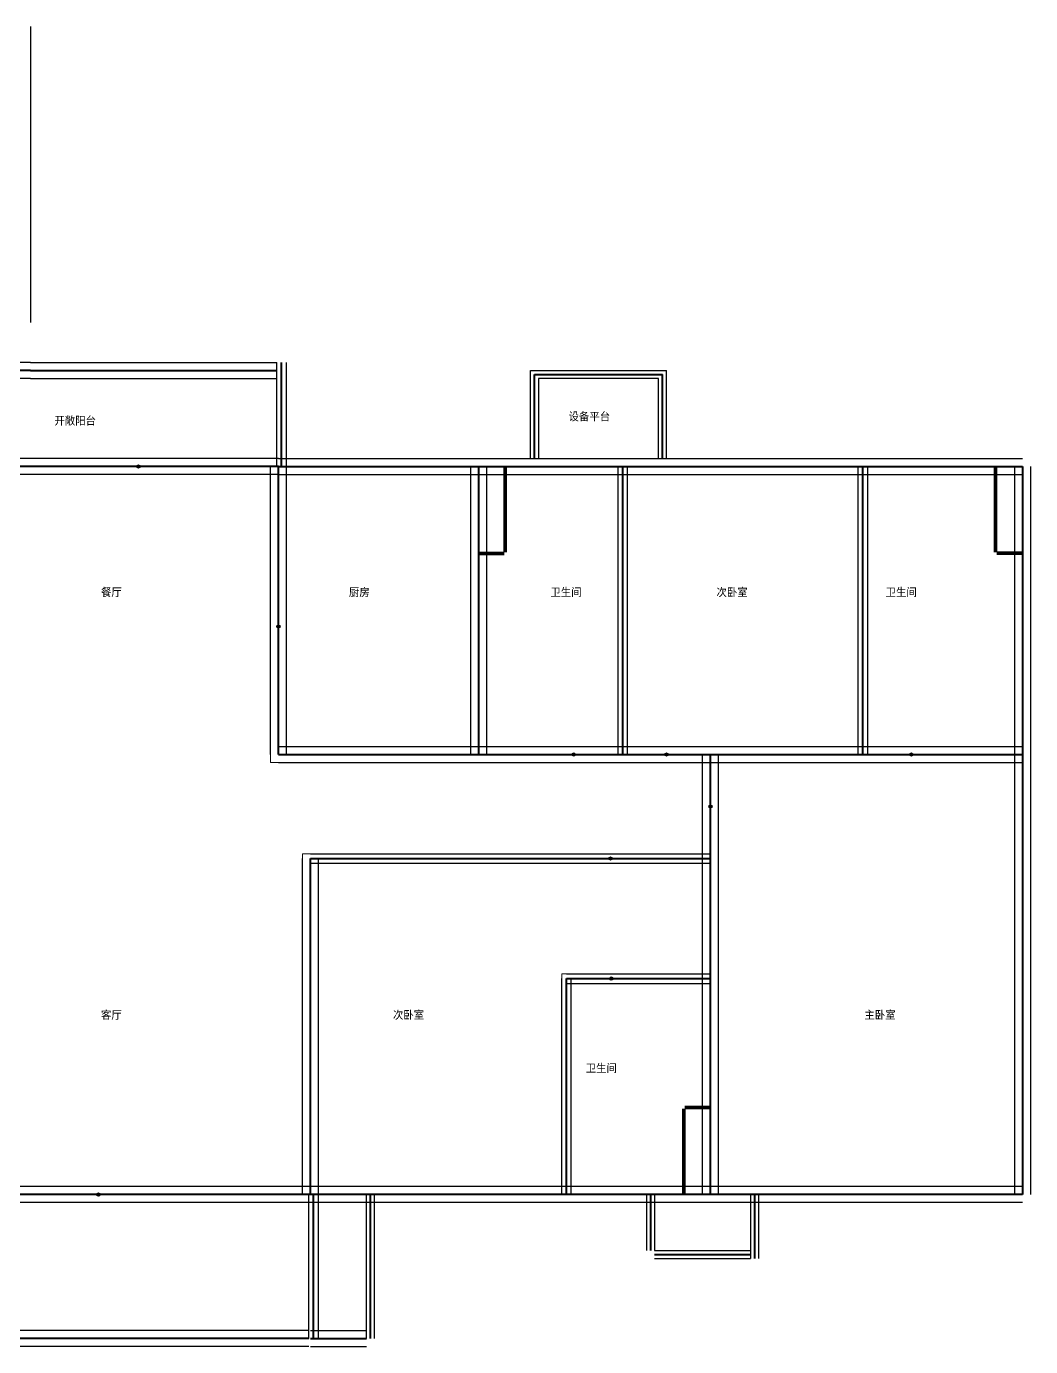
# Model space of a CAD drawing. Header units: metres. Extents: x -2 to 8644, y -38 to 294.
# Drawn here: x 1393 to 1644, y -38 to 292 of the extents above; entities that cross this region are included whole.
import ezdxf

# ---------------------------------------------------------------- set-up
doc = ezdxf.new("R2010")
doc.units = ezdxf.units.M
for name, color, linetype in [('DOORS', 9, 'Continuous'), ('ROOMS', 9, 'Continuous'), ('TEXT', 3, 'Continuous'), ('WALLS', 7, 'Continuous')]:
    doc.layers.add(name, color=color, linetype=linetype)

# ---------------------------------------------------------------- blocks, each defined once
blk = doc.blocks.new('FLOOR_1')
at = {"layer": 'DOORS', "color": 9, "lineweight": 35}
for p, q in [((448, 182), (394, 182)), ((456, 160), (456, 124)), ((520.8, 110), (538.8, 110)), ((544, 110), (562, 110)), ((605.2, 110), (623.2, 110)), ((564, 88), (564, 106)), ((530, 84), (548, 84)), ((531.2, 54), (547.2, 54)), ((450, 0), (372, 0))]:
    blk.add_line(p, q, dxfattribs=at)
at = {"layer": 'DOORS', "color": 9}
for centre in [(421, 182), (456, 142), (529.8, 110), (553, 110), (614.2, 110), (564, 97), (539, 84), (539.2, 54), (411, 0)]:
    blk.add_circle(centre, 0.4, dxfattribs=at)
at = {"layer": 'ROOMS', "color": 9, "lineweight": 20}
for points in [[(382, 204), (455.6, 204), (455.6, 184), (382, 184)], [(521, 204), (551, 204), (551, 184), (521, 184)], [(462, 2), (462, 85.2), (562, 85.2), (562, 108), (454, 108), (454, 180), (382, 180), (382, 108), (327.2, 108), (327.2, 81.2), (361.2, 81.2), (361.2, 2)], [(462, 2), (462, 85.2), (562, 85.2), (562, 108), (454, 108), (454, 180), (382, 180), (382, 108), (327.2, 108), (327.2, 81.2), (361.2, 81.2), (361.2, 2)], [(462, 2), (462, 85.2), (562, 85.2), (562, 108), (454, 108), (454, 180), (382, 180), (382, 108), (327.2, 108), (327.2, 81.2), (361.2, 81.2), (361.2, 2)], [(458, 112), (458, 180), (504, 180), (504, 112)], [(508, 180), (540.8, 180), (540.8, 112), (508, 112)], [(543.2, 180), (600.8, 180), (600.8, 112), (543.2, 112)], [(603.2, 180), (640, 180), (640, 112), (603.2, 112)], [(566, 2), (640, 2), (640, 108), (566, 108)], [(526.8, 2), (526.8, 55.2), (562, 55.2), (562, 82.8), (466, 82.8), (466, 2)], [(562, 2), (562, 52.8), (529.2, 52.8), (529.2, 2)], [(316, -34), (463.6, -34), (463.6, -2), (302, -2), (302, -22), (316, -22)]]:
    blk.add_lwpolyline(points, dxfattribs=at)
at = {"layer": 'WALLS', "lineweight": 25}
for p, q in [((394, 292), (394, 218)), ((394, 208), (380, 208)), ((394, 208), (455.6, 208)), ((455.6, 182), (455.6, 208)), ((458, 182), (458, 208)), ((519, 206), (553, 206)), ((519, 184), (519, 206)), ((553, 184), (553, 206)), ((394, 204), (380, 204)), ((394, 204), (455.6, 204)), ((551, 204), (521, 204)), ((521, 204), (521, 184)), ((551, 184), (551, 204)), ((456, 184), (380, 184)), ((454, 110), (454, 182)), ((456, 184), (506, 184)), ((458, 110), (458, 182)), ((504, 182), (504, 160.6)), ((506, 184), (512.4, 184)), ((508, 182), (508, 160.6)), ((512.4, 184), (542, 184)), ((512.4, 160.6), (512.4, 182)), ((513, 160.6), (513, 182)), ((540.8, 182), (540.8, 110)), ((542, 184), (602, 184)), ((543.2, 182), (543.2, 110)), ((600.8, 182), (600.8, 110)), ((602, 184), (635.6, 184)), ((603.2, 182), (603.2, 110)), ((635, 160.6), (635, 182)), ((635.6, 184), (642, 184)), ((635.6, 160.6), (635.6, 182)), ((640, 182), (640, 160.6)), ((644, 182), (644, 160.6)), ((456, 180), (380, 180)), ((456, 180), (506, 180)), ((506, 180), (512.4, 180)), ((512.4, 180), (542, 180)), ((542, 180), (602, 180)), ((602, 180), (635.6, 180)), ((635.6, 180), (642, 180)), ((504, 160.6), (504, 110)), ((506.01, 160.6), (512.4, 160.6)), ((506.01, 160), (512.4, 160)), ((508, 160.6), (508, 110)), ((641.99, 160.6), (635.6, 160.6)), ((641.99, 160), (635.6, 160)), ((640, 160.6), (640, 110)), ((644, 160.6), (644, 110)), ((456, 112), (506, 112)), ((506, 112), (542, 112)), ((542, 112), (564, 112)), ((562, 84), (562, 110)), ((564, 112), (602, 112)), ((566, 84), (566, 110)), ((602, 112), (642, 112)), ((640, 110), (640, 0)), ((644, 110), (644, 0)), ((456, 108), (506, 108)), ((506, 108), (542, 108)), ((542, 108), (564, 108)), ((564, 108), (602, 108)), ((602, 108), (642, 108)), ((462, 0), (462, 84)), ((464, 85.2), (564, 85.2)), ((464, 82.8), (564, 82.8)), ((466, 0), (466, 84)), ((562, 54), (562, 84)), ((566, 54), (566, 84)), ((526.8, 0), (526.8, 54)), ((528, 55.2), (564, 55.2)), ((528, 52.8), (564, 52.8)), ((529.2, 0), (529.2, 54)), ((562, 21.4), (562, 54)), ((566, 21.4), (566, 54)), ((557, 21.4), (557, 0)), ((563.99, 22), (557.6, 22)), ((563.99, 21.4), (557.6, 21.4)), ((557.6, 21.4), (557.6, 0)), ((562, 0), (562, 21.4)), ((566, 0), (566, 21.4)), ((464, 2), (360, 2)), ((463.6, -36), (463.6, 0)), ((478, 2), (464, 2)), ((466, -36), (466, 0)), ((528, 2), (478, 2)), ((478, -36), (478, 0)), ((480, -36), (480, 0)), ((550, 2), (528, 2)), ((548, 0), (548, -14)), ((557.6, 2), (550, 2)), ((550, 0), (550, -14)), ((564, 2), (557.6, 2)), ((574, 2), (564, 2)), ((642, 2), (574, 2)), ((574, 0), (574, -14)), ((576, 0), (576, -14)), ((464, -2), (360, -2)), ((478, -2), (464, -2)), ((528, -2), (478, -2)), ((550, -2), (528, -2)), ((557.6, -2), (550, -2)), ((564, -2), (557.6, -2)), ((574, -2), (564, -2)), ((642, -2), (574, -2)), ((550, -14), (574, -14)), ((550, -16), (574, -16)), ((574, -14), (574, -16)), ((576, -14), (576, -16)), ((463.6, -34), (316, -34)), ((464, -34), (478, -34)), ((463.6, -38), (316, -38)), ((464, -38), (478, -38))]:
    blk.add_line(p, q, dxfattribs=at)
at = {"layer": 'WALLS', "lineweight": 40}
for p, q in [((456.8, 182), (456.8, 208)), ((394, 206), (380, 206)), ((394, 206), (455.6, 206)), ((520, 205), (552, 205)), ((520, 184), (520, 205)), ((552, 184), (552, 205)), ((456, 182), (380, 182)), ((456, 182), (506, 182)), ((456, 110), (456, 182)), ((506, 182), (512.4, 182)), ((506, 182), (506, 160.6)), ((512.4, 182), (542, 182)), ((512.7, 160.6), (512.7, 182)), ((542, 182), (602, 182)), ((542, 182), (542, 110)), ((602, 182), (635.6, 182)), ((602, 182), (602, 110)), ((635.3, 160.6), (635.3, 182)), ((635.6, 182), (642, 182)), ((642, 182), (642, 160.6)), ((506, 160.6), (506, 110)), ((506, 160.3), (512.4, 160.3)), ((642, 160.3), (635.6, 160.3)), ((642, 160.6), (642, 110)), ((456, 110), (506, 110)), ((506, 110), (542, 110)), ((542, 110), (564, 110)), ((564, 84), (564, 110)), ((564, 110), (602, 110)), ((602, 110), (642, 110)), ((642, 110), (642, 0)), ((464, 0), (464, 84)), ((464, 84), (564, 84)), ((564, 54), (564, 84)), ((528, 54), (564, 54)), ((528, 0), (528, 54)), ((564, 21.4), (564, 54)), ((557.3, 21.4), (557.3, 0)), ((564, 21.7), (557.6, 21.7)), ((564, 0), (564, 21.4)), ((464, 0), (360, 0)), ((478, 0), (464, 0)), ((464.8, -36), (464.8, 0)), ((528, 0), (478, 0)), ((479, -36), (479, 0)), ((550, 0), (528, 0)), ((549, 0), (549, -14)), ((557.6, 0), (550, 0)), ((564, 0), (557.6, 0)), ((574, 0), (564, 0)), ((642, 0), (574, 0)), ((575, 0), (575, -14)), ((550, -15), (574, -15)), ((575, -14), (575, -16)), ((463.6, -36), (316, -36)), ((464, -36), (478, -36))]:
    blk.add_line(p, q, dxfattribs=at)
at = {"layer": 'TEXT', "color": 3}
for s, p in [('开敞阳台', (400, 192.44)), ('设备平台', (528.52, 193.49)), ('餐厅', (411.65, 149.57)), ('厨房', (473.62, 149.57)), ('卫生间', (523.97, 149.57)), ('次卧室', (565.48, 149.57)), ('卫生间', (607.76, 149.57)), ('客厅', (411.65, 43.91)), ('次卧室', (484.62, 43.91)), ('主卧室', (602.45, 43.91)), ('卫生间', (532.78, 30.61))]:
    blk.add_text(s, height=2, dxfattribs=at).set_placement(p)

msp = doc.modelspace()

# ---------------------------------------------------------------- block references
at = {"layer": 'WALLS'}
msp.add_blockref('FLOOR_1', (1000, 0), dxfattribs=at)

doc.saveas('drawing.dxf')
